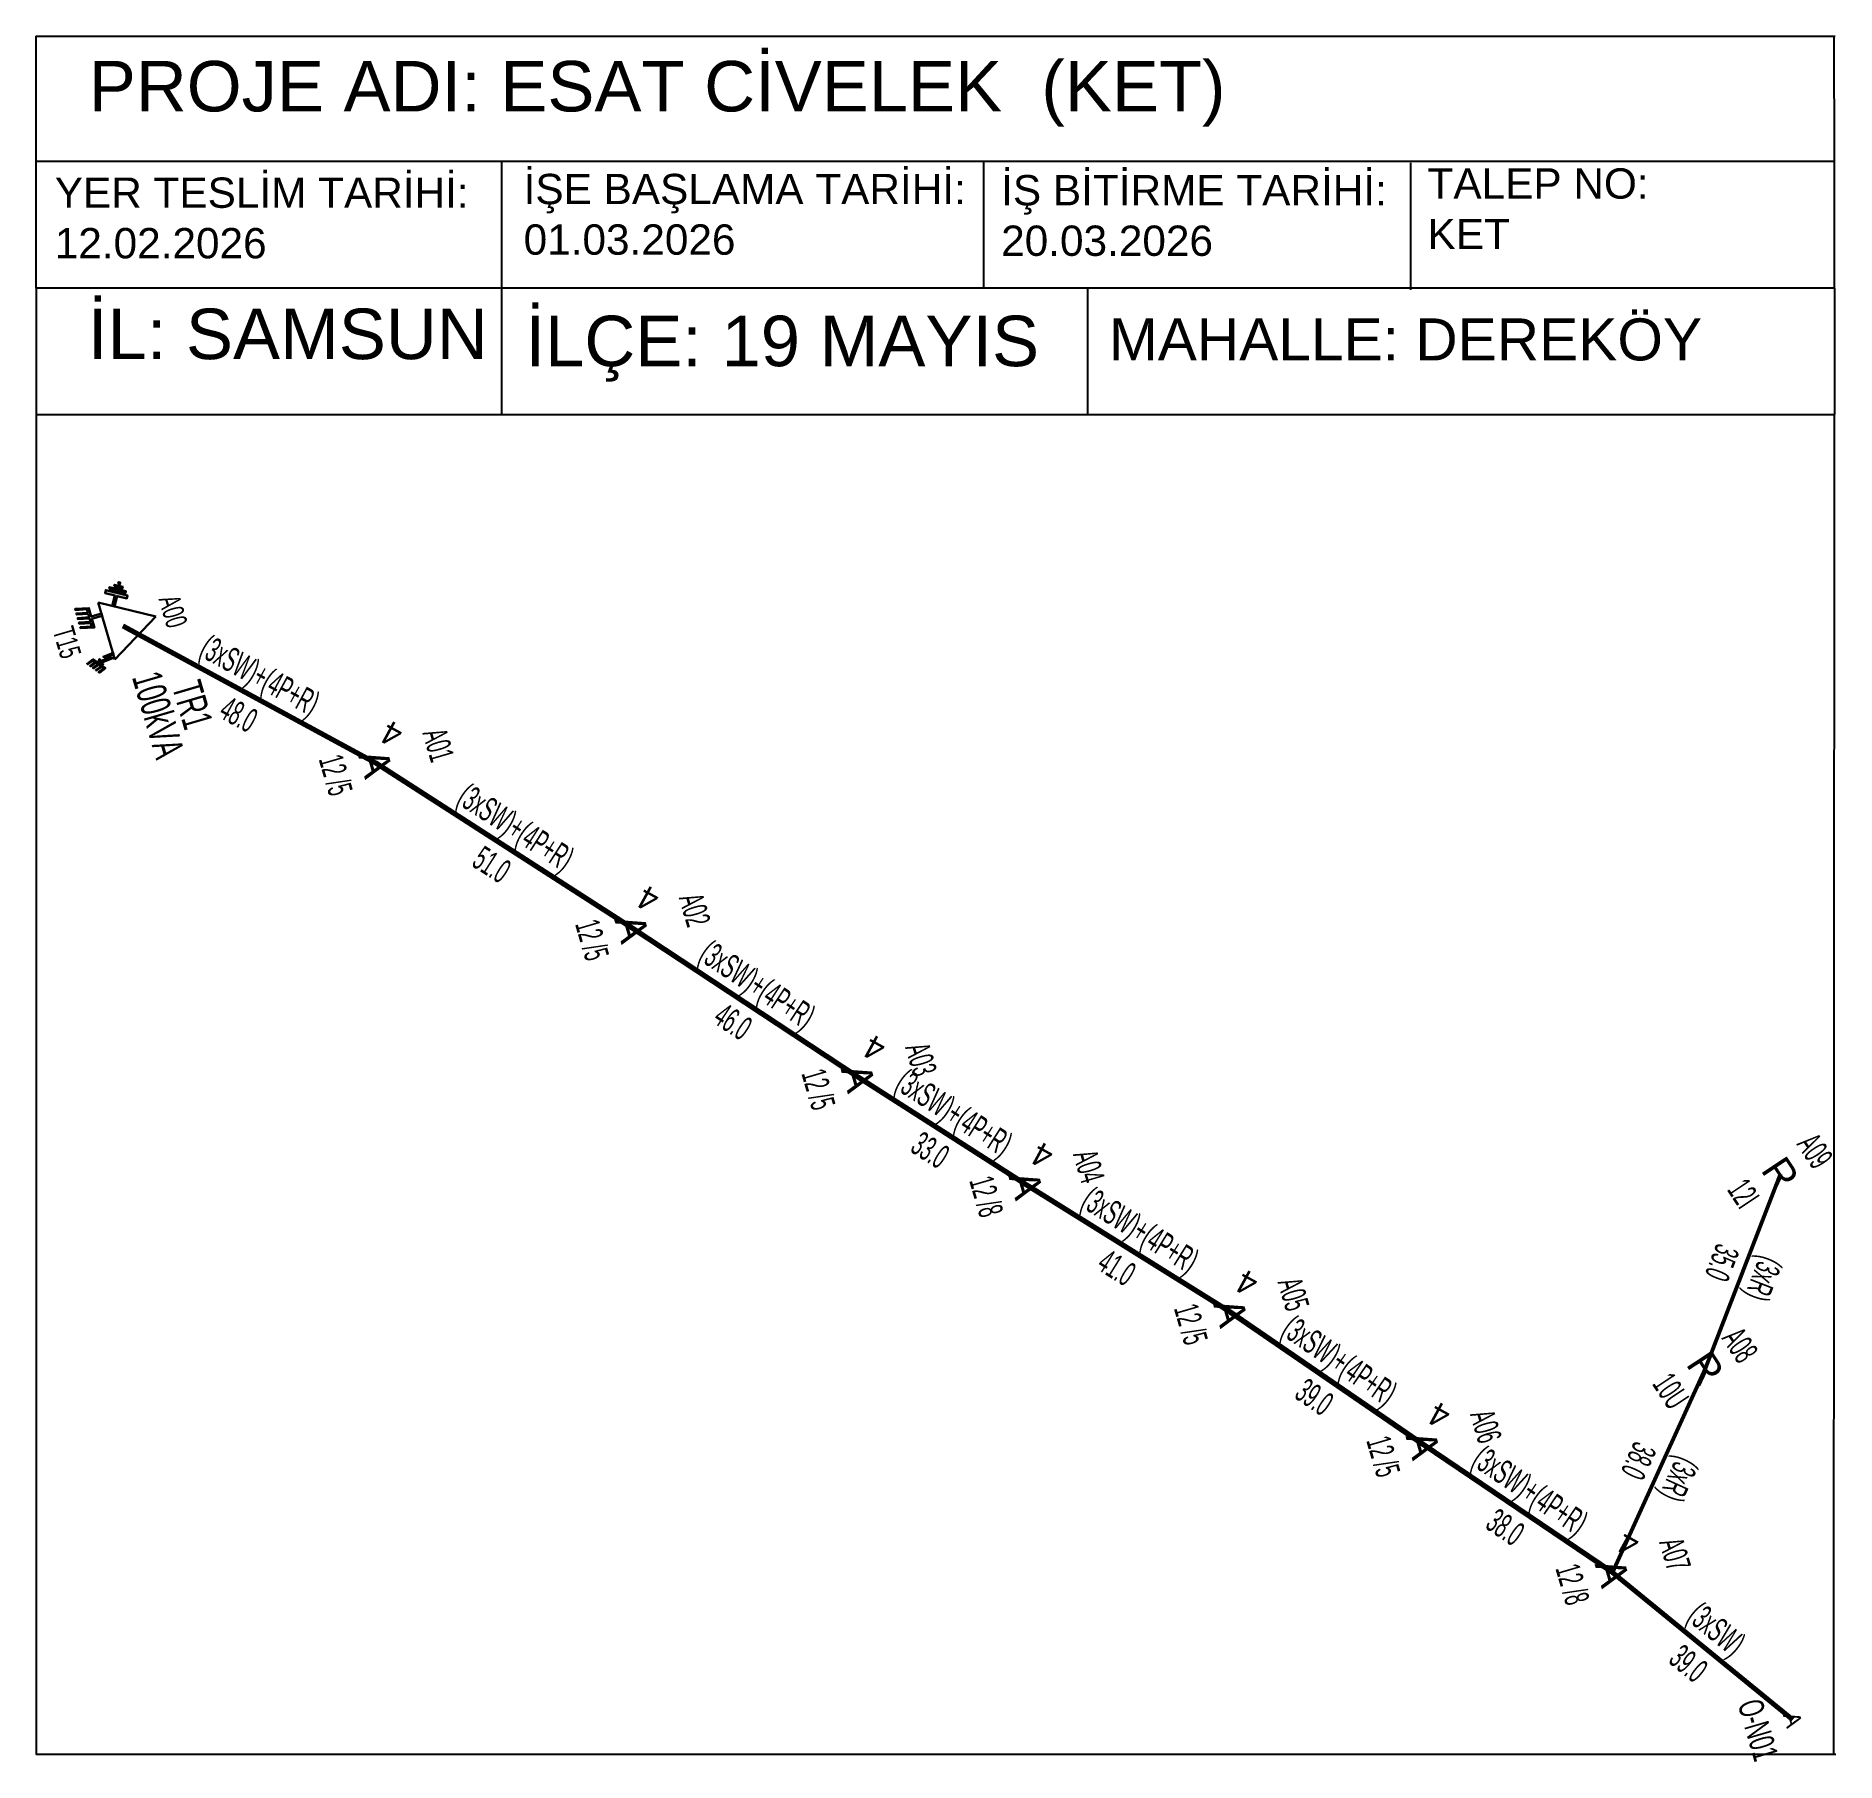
# Model space of a CAD drawing. Header units: millimetres. Extents: x 511216 to 511428, y 4590793 to 4590996.
import ezdxf
from ezdxf.enums import TextEntityAlignment as Align

# ---------------------------------------------------------------- set-up
doc = ezdxf.new("R2010")
doc.units = ezdxf.units.MM
for name, color, linetype, lineweight in [('DIREK_AG_MEVCUT', 3, 'Continuous', 25), ('DIREK_OG_MEVCUT', 1, 'Continuous', 25), ('HAT_AG_HAVAI_MEVCUT', 82, 'Continuous', 50), ('HAT_ENH_HAVAI_MEVCUT', 6, 'Continuous', 70), ('HAT_OG_HAVAI_MEVCUT', 1, 'Continuous', 70), ('TRAFO_MEVCUT', 5, 'Continuous', 30), ('TRAFO_TADILAT_BYSK', 5, 'Continuous', 30)]:
    doc.layers.add(name, color=color, linetype=linetype, lineweight=lineweight)
doc.layers.add('NODE_ENH_MEVCUT', color=5, linetype='Continuous')
doc.styles.add('Direk', font='B_CAD')
doc.styles.get("Standard").update_dxf_attribs({"font": 'Arial'})

# ---------------------------------------------------------------- blocks, each defined once
blk = doc.blocks.new('MEV_DIREK')
h = blk.add_hatch(color=32)
h.paths.add_polyline_path([(-2.14, 0.97), (-2.35, 1.09), (-3.31, -0.55), (-3.09, -0.67), (-2.67, 0.06), (-1.89, -0.39), (-1.79, -0.22), (-2.56, 0.23)])
h.paths.add_polyline_path([(-3.46, -0.17), (-3.33, -0.25), (-2.61, 0.99), (-2.74, 1.06)])
h.paths.add_polyline_path([(-3.54, 0.29), (-3.41, 0.22), (-3.05, 0.82), (-3.18, 0.9)])
h.paths.add_polyline_path([(-3.58, 0.81), (-3.66, 0.68), (-3.53, 0.61), (-3.45, 0.74)])
h.paths.add_polyline_path([(-1.51, -2.34), (-2.26, -2.33), (-2.52, -3.47), (-2.42, -3.47), (-2.21, -2.53), (-1.91, -2.54), (-2.12, -3.47), (-2.02, -3.47), (-1.81, -2.54), (-1.51, -2.54), (-1.72, -3.47), (-1.62, -3.48), (-1.41, -2.54), (-1.11, -2.54), (-1.32, -3.48), (-1.22, -3.48), (-1.01, -2.54), (-0.71, -2.55), (-0.92, -3.48), (-0.82, -3.48), (-0.56, -2.35), (-1.31, -2.34), (-1.31, -1.44), (-1.51, -1.44)])
at = {"layer": 'TRAFO_MEVCUT'}
for points in [[(2.35, -1.57), (2.12, -1.92), (2.08, -1.44), (1.94, -1.44), (2.01, -2.32), (2.25, -1.96), (2.31, -2.67), (2.1, -2.67), (2.39, -2.87), (2.4, -2.86), (2.64, -2.49), (2.45, -2.63)], [(2.35, -1.57), (2.12, -1.92), (2.08, -1.44), (1.94, -1.44), (2.01, -2.32), (2.25, -1.96), (2.31, -2.67), (2.1, -2.67), (2.39, -2.87), (1.98, -3.19), (2.2, -3.79), (2.26, -3.74), (2.08, -3.26), (2.26, -3.13), (2.44, -3.6), (2.49, -3.56), (2.32, -3.08), (2.49, -2.94), (2.67, -3.42), (2.73, -3.38), (2.55, -2.9), (2.73, -2.76), (2.91, -3.24), (2.97, -3.2), (2.79, -2.72), (2.97, -2.58), (3.15, -3.06), (3.21, -3.01), (2.98, -2.42), (2.4, -2.86), (2.64, -2.49), (2.45, -2.63)], [(2.97, -2.58), (3.15, -3.06), (3.21, -3.01), (2.98, -2.42), (2.4, -2.86), (2.64, -2.49), (2.45, -2.63), (2.35, -1.57), (2.12, -1.92), (2.08, -1.44), (1.94, -1.44), (2.01, -2.32), (2.25, -1.96), (2.31, -2.67), (2.1, -2.67), (2.39, -2.87), (1.98, -3.19), (2.2, -3.79), (2.26, -3.74), (2.08, -3.26), (2.26, -3.13), (2.44, -3.6), (2.49, -3.56), (2.32, -3.08), (2.49, -2.94), (2.67, -3.42), (2.73, -3.38), (2.55, -2.9), (2.73, -2.76), (2.91, -3.24), (2.97, -3.2), (2.79, -2.72)]]:
    blk.add_hatch(color=32, dxfattribs=at).paths.add_polyline_path(points)
at = {"layer": 'TRAFO_MEVCUT', "linetype": 'Continuous'}
for p, q in [((-2.5, -1.44), (0, 2.89)), ((2.5, -1.44), (0, 2.89)), ((-2.5, -1.44), (2.5, -1.44))]:
    blk.add_line(p, q, dxfattribs=at)
at = {"layer": 'TRAFO_MEVCUT', "color": 32, "flags": 128}
blk.add_lwpolyline([(1.94, -1.44), (2.08, -1.44), (2.12, -1.92), (2.35, -1.57), (2.45, -2.63), (2.64, -2.49), (2.4, -2.86), (2.98, -2.42), (3.21, -3.01), (3.15, -3.06), (2.97, -2.58), (2.79, -2.72), (2.97, -3.2), (2.91, -3.24), (2.73, -2.76), (2.55, -2.9), (2.73, -3.38), (2.67, -3.42), (2.49, -2.94), (2.32, -3.08), (2.49, -3.56), (2.44, -3.6), (2.26, -3.13), (2.08, -3.26), (2.26, -3.74), (2.2, -3.79), (1.98, -3.19), (2.39, -2.87), (2.1, -2.67), (2.31, -2.67), (2.25, -1.96), (2.01, -2.32), (1.94, -1.44)], dxfattribs=at)
at = {"layer": 'TRAFO_TADILAT_BYSK', "color": 32, "flags": 128}
for points in [[(-3.53, 0.61), (-3.45, 0.74), (-3.58, 0.81), (-3.66, 0.68), (-3.53, 0.61)], [(-3.41, 0.22), (-3.05, 0.82), (-3.18, 0.9), (-3.54, 0.29), (-3.41, 0.22)], [(-3.33, -0.25), (-2.61, 0.99), (-2.74, 1.06), (-3.46, -0.17), (-3.33, -0.25)], [(-1.79, -0.22), (-2.56, 0.23), (-2.14, 0.97), (-2.35, 1.09), (-3.31, -0.55), (-3.09, -0.67), (-2.67, 0.06), (-1.89, -0.39), (-1.79, -0.22)], [(-1.31, -1.44), (-1.51, -1.44), (-1.51, -2.34), (-2.26, -2.33), (-2.52, -3.47), (-2.42, -3.47), (-2.21, -2.53), (-1.91, -2.54), (-2.12, -3.47), (-2.02, -3.47), (-1.81, -2.54), (-1.51, -2.54), (-1.72, -3.47), (-1.62, -3.48), (-1.41, -2.54), (-1.11, -2.54), (-1.32, -3.48), (-1.22, -3.48), (-1.01, -2.54), (-0.71, -2.55), (-0.92, -3.48), (-0.82, -3.48), (-0.56, -2.35), (-1.31, -2.34), (-1.31, -1.44)]]:
    blk.add_lwpolyline(points, dxfattribs=at)

msp = doc.modelspace()

# ---------------------------------------------------------------- linework, layer by layer
for p, q in [((511216.08, 4590996.03), (511427.69, 4590996.03)), ((511216.09, 4590966.36), (511216.09, 4590996.03)), ((511427.61, 4590981.31), (511427.6, 4590996.03)), ((511216.09, 4590981.31), (511427.61, 4590981.31)), ((511270.87, 4590951.51), (511270.87, 4590981.31)), ((511327.52, 4590981.31), (511327.52, 4590966.36)), ((511427.61, 4590966.36), (511427.61, 4590981.31)), ((511377.79, 4590966.19), (511377.79, 4590981.11)), ((511339.81, 4590951.51), (511339.81, 4590966.36)), ((511427.61, 4590966.36), (511427.61, 4590951.5)), ((511216.09, 4590951.51), (511401.65, 4590951.51)), ((511401.65, 4590951.51), (511427.61, 4590951.5)), ((511427.54, 4590793.95), (511427.61, 4590951.51))]:
    msp.add_line(p, q)
msp.add_lwpolyline([(511427.61, 4590966.36), (511216.09, 4590966.36), (511216.09, 4590951.51), (511216.09, 4590793.95), (511427.8, 4590793.95)])
at = {"layer": 'HAT_AG_HAVAI_MEVCUT', "color": 116, "ltscale": 2, "true_color": 0x136734}
for p, q in [((511412.46, 4590839.38), (511421.27, 4590862.22)), ((511401.51, 4590815.32), (511412.46, 4590839.38))]:
    msp.add_line(p, q, dxfattribs=at)
at = {"layer": 'HAT_ENH_HAVAI_MEVCUT', "color": 219, "ltscale": 2, "true_color": 0x642165}
msp.add_line((511422.73, 4590798.02), (511401.51, 4590815.32), dxfattribs=at)
at = {"layer": 'HAT_OG_HAVAI_MEVCUT', "color": 244, "ltscale": 2, "true_color": 0x991b1e}
for p, q in [((511256.04, 4590910.5), (511226.32, 4590926.64)), ((511286.2, 4590891.1), (511256.04, 4590910.5)), ((511312.83, 4590873.53), (511286.2, 4590891.1)), ((511332.56, 4590860.93), (511312.83, 4590873.53)), ((511356.63, 4590845.92), (511332.56, 4590860.93)), ((511379.26, 4590830.37), (511356.63, 4590845.92)), ((511401.51, 4590815.32), (511379.26, 4590830.37))]:
    msp.add_line(p, q, dxfattribs=at)

# ---------------------------------------------------------------- block references
at = {"layer": 'TRAFO_MEVCUT', "linetype": 'ByBlock', "xscale": 1.397998154293316, "yscale": 1.397998154293316, "zscale": 1.397998154293316, "rotation": 286.3350099563331}
msp.add_blockref('MEV_DIREK', (511226.32, 4590926.64), dxfattribs=at)

# ---------------------------------------------------------------- texts
at = {"attachment_point": 1}
for s, width, gutter_width, insert, char_height in [('PROJE ADI: ESAT CİVELEK  (KET) ', 7252.316, 29.7, (511222.29, 4590993.1), 5.94), ('YER TESLİM TARİHİ:\\P12.02.2026', 4351.3896, 17.82, (511218.29, 4590979.39), 3.564), ('İŞE BAŞLAMA TARİHİ:\\P01.03.2026', 4351.3896, 17.82, (511273.44, 4590979.82), 3.564), ('İŞ BİTİRME TARİHİ:\\P20.03.2026', 4351.3896, 17.82, (511329.61, 4590979.68), 3.564), ('TALEP NO:\\PKET', 4351.3896, 17.82, (511379.76, 4590980.47), 3.564), ('İL: SAMSUN', 7252.316, 29.7, (511222.19, 4590963.97), 5.94), ('İLÇE: 19 MAYIS', 7252.316, 29.7, (511273.66, 4590963.14), 5.94), ('MAHALLE: DEREKÖY', 6029.6474, 24.69, (511342.28, 4590962.82), 4.9386)]:
    msp.add_mtext_dynamic_manual_height_columns(s, width=width, gutter_width=gutter_width, heights=[0], dxfattribs=dict(at, insert=insert, char_height=char_height))
at = {"layer": 'DIREK_AG_MEVCUT', "color": 116, "true_color": 0x136734, "width": 0.53}
for s, p in [('A09', (511425.35, 4590864.92)), ('12I', (511416.93, 4590859.91)), ('A08', (511416.53, 4590842.09)), ('10U', (511408.38, 4590836.68))]:
    msp.add_text(s, height=2.866, rotation=303.5436, dxfattribs=at).set_placement(p, align=Align.MIDDLE_CENTER)
at = {"layer": 'DIREK_AG_MEVCUT', "color": 116, "true_color": 0x136734, "style": 'Direk'}
for p in [(511421.27, 4590862.22), (511412.46, 4590839.38)]:
    msp.add_text('R', height=3.49, rotation=303.5436, dxfattribs=at).set_placement(p, align=Align.MIDDLE_CENTER)
at = {"layer": 'DIREK_OG_MEVCUT', "color": 244, "true_color": 0x991b1e, "style": 'Direk'}
for s, height, rotation, p in [('4', 2.8, 151.335, (511257.92, 4590913.93)), ('A', 3.49, 286.335, (511256.04, 4590910.5)), ('4', 2.8, 151.335, (511288.08, 4590894.54)), ('A', 3.49, 286.335, (511286.2, 4590891.1)), ('4', 2.8, 151.335, (511314.7, 4590876.97)), ('A', 3.49, 286.335, (511312.83, 4590873.53)), ('4', 2.8, 151.335, (511334.44, 4590864.37)), ('A', 3.49, 286.335, (511332.56, 4590860.93)), ('4', 2.8, 151.335, (511358.51, 4590849.35)), ('A', 3.49, 286.335, (511356.63, 4590845.92)), ('4', 2.8, 151.335, (511381.14, 4590833.8)), ('A', 3.49, 286.335, (511379.26, 4590830.37)), ('4', 2.8, 151.335, (511403.39, 4590818.76)), ('A', 3.49, 286.335, (511401.51, 4590815.32))]:
    msp.add_text(s, height=height, rotation=rotation, dxfattribs=at).set_placement(p, align=Align.MIDDLE_CENTER)
at = {"layer": 'DIREK_OG_MEVCUT', "color": 244, "true_color": 0x991b1e, "width": 0.53}
for s, p in [('A01', (511263.42, 4590912.66)), ('12 /5', (511251.35, 4590909.12)), ('A02', (511293.58, 4590893.27)), ('12 /5', (511281.51, 4590889.73)), ('A03', (511320.2, 4590875.69)), ('12 /5', (511308.13, 4590872.16)), ('A04', (511339.94, 4590863.1)), ('12 /8', (511327.87, 4590859.56)), ('A05', (511364.01, 4590848.08)), ('12 /5', (511351.94, 4590844.54)), ('A06', (511386.64, 4590832.53)), ('12 /5', (511374.57, 4590828.99)), ('A07', (511408.89, 4590817.48)), ('12 /8', (511396.82, 4590813.95))]:
    msp.add_text(s, height=2.866, rotation=286.335, dxfattribs=at).set_placement(p, align=Align.MIDDLE_CENTER)
at = {"layer": 'HAT_AG_HAVAI_MEVCUT', "color": 116, "lineweight": 30, "true_color": 0x136734, "width": 0.53}
for s, rotation, p in [('35.0', 248.8933, (511415.75, 4590851.23)), ('38.0', 245.5454, (511405.9, 4590827.85))]:
    msp.add_text(s, height=2.866, rotation=rotation, dxfattribs=at).set_placement(p, align=Align.TOP_CENTER)
for rotation, p in [(248.8933, (511417.97, 4590850.37)), (245.5454, (511408.07, 4590826.86))]:
    msp.add_text('(3xR)', height=2.866, rotation=rotation, dxfattribs=at).set_placement(p, align=Align.CENTER)
at = {"layer": 'HAT_ENH_HAVAI_MEVCUT', "color": 219, "lineweight": 30, "true_color": 0x642165, "width": 0.53}
msp.add_text('(3xSW)', height=2.866, rotation=320.8, dxfattribs=at).set_placement((511412.87, 4590807.59), align=Align.CENTER)
msp.add_text('39.0', height=2.866, rotation=320.8, dxfattribs=at).set_placement((511411.37, 4590805.75), align=Align.TOP_CENTER)
at = {"layer": 'HAT_OG_HAVAI_MEVCUT', "color": 244, "lineweight": 30, "true_color": 0x991b1e, "width": 0.53}
for rotation, p in [(331.4934, (511241.75, 4590919.61)), (327.261, (511271.77, 4590901.8)), (326.5714, (511300.17, 4590883.31)), (327.4475, (511323.33, 4590868.23)), (328.0417, (511345.23, 4590854.43)), (325.5076, (511368.62, 4590839.12)), (325.9344, (511391.05, 4590823.83))]:
    msp.add_text('(3xSW)+(4P+R)', height=2.8659, rotation=rotation, dxfattribs=at).set_placement(p, align=Align.CENTER)
for s, rotation, p in [('48.0', 331.4934, (511240.61, 4590917.52)), ('51.0', 327.261, (511270.48, 4590899.8)), ('46.0', 326.5714, (511298.86, 4590881.33)), ('33.0', 327.4475, (511322.05, 4590866.23)), ('41.0', 328.0417, (511343.97, 4590852.42)), ('39.0', 325.5076, (511367.27, 4590837.16)), ('38.0', 325.9344, (511389.72, 4590821.86))]:
    msp.add_text(s, height=2.866, rotation=rotation, dxfattribs=at).set_placement(p, align=Align.TOP_CENTER)
at = {"layer": 'NODE_ENH_MEVCUT', "linetype": 'ByBlock', "width": 0.6}
msp.add_text('O-N01', height=2.936, rotation=286.335, dxfattribs=at).set_placement((511420.05, 4590797.23), align=Align.TOP_CENTER)
at = {"layer": 'NODE_ENH_MEVCUT', "linetype": 'ByBlock', "style": 'Direk'}
msp.add_text('A', height=1.96, rotation=286.335, dxfattribs=at).set_placement((511422.73, 4590798.02), align=Align.MIDDLE_CENTER)
at = {"layer": 'TRAFO_MEVCUT', "linetype": 'ByBlock', "width": 0.6}
for s, height, p in [('A00', 2.516, (511231.01, 4590928.02)), ('100kVA', 3.495, (511228.79, 4590915.71)), ('TR1', 3.495, (511232.82, 4590916.89))]:
    msp.add_text(s, height=height, rotation=286.335, dxfattribs=at).set_placement(p, align=Align.CENTER)
msp.add_text('T15', height=2.516, rotation=286.335, dxfattribs=at).set_placement((511220.95, 4590925.07), align=Align.TOP_CENTER)

doc.saveas('drawing.dxf')
